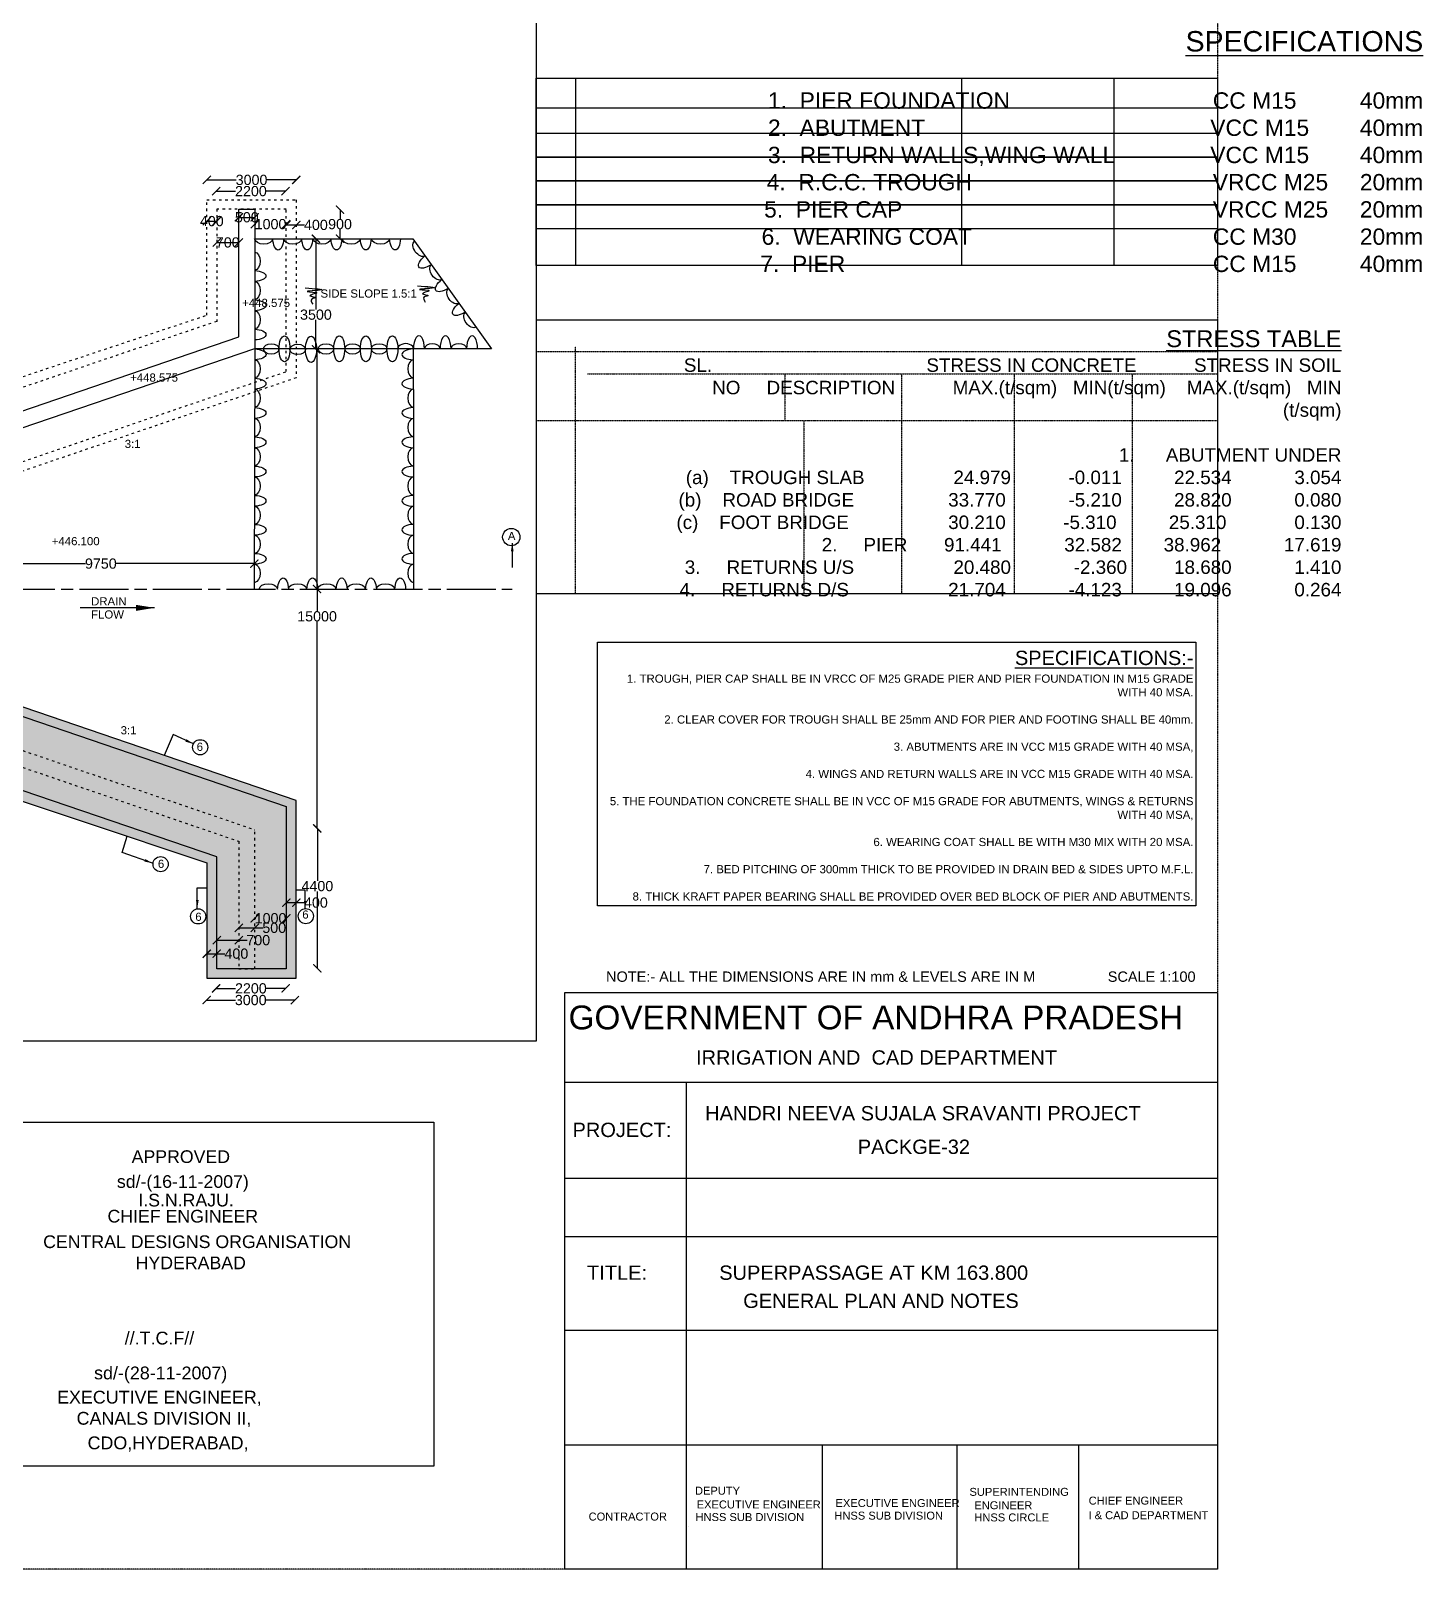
# Model space of a CAD drawing. Header units: millimetres. Extents: x 60706 to 78727, y 12317 to 23622.
# Drawn here: x 71906 to 78727, y 12317 to 19854 of the extents above; entities that cross this region are included whole.
import ezdxf

# ---------------------------------------------------------------- set-up
doc = ezdxf.new("R2010")
doc.units = ezdxf.units.MM
doc.header["$MEASUREMENT"] = 0
for name, pattern in [('ACAD_ISO03W100', [30, 12, -18]), ('ACAD_ISO08W100', [36, 24, -3, 6, -3]), ('HIDDENX2', [0.75, 0.5, -0.25])]:
    doc.linetypes.add(name, pattern=pattern)
doc.layers.add('DRAWING', color=7, linetype='Continuous')
doc.layers.get('0').off()
doc.styles.get("Standard").update_dxf_attribs({"font": 'ARIAL_1.TTF'})
doc.dimstyles.get("Standard").update_dxf_attribs({"dimtxt": 50, "dimasz": 40, "dimexe": 0.18, "dimexo": 0.0625, "dimgap": 0.09, "dimtad": 0, "dimtih": 1, "dimtoh": 1, "dimdec": 0, "dimzin": 0, "dimdsep": 46, "dimtxsty": 'Standard', "dimblk": 'ARCHTICK', "dimcen": 0.05, "dimse1": 1, "dimse2": 1, "dimadec": 0, "dimazin": 0, "dimtfac": 1, "dimtdec": 0, "dimtofl": 0, "dimtmove": 0, "dimatfit": 3, "dimfxl": 0, "dimtolj": 1, "dimtzin": 0, "dimarcsym": 0})
pattern_1 = [(50, (0, 0), (57.380815, -5.02017), [6, -66]), (355, (0, 0), (-11.100107, 60.17537), [4.8, -52.8]), (100.4514, (4.78, -0.42), (46.28075, 55.155163), [5.099215, -56.09137]), (46.1842, (0, 16), (85.379284, -13.24152), [9, -99]), (96.6356, (7.115, 14.9), (74.77302, 77.92943), [7.64882, -84.13704]), (351.1842, (0, 16), (74.77296, 77.92949), [7.2, -79.2]), (21, (8, 12), (47.752564, -32.20951), [6, -66]), (326, (8, 12), (19.465227, 58.012004), [4.8, -52.8]), (71.4514, (11.98, 9.316), (67.21781, 25.80244), [5.099215, -56.09137]), (37.5, (0, 0), (0.9727884, 26.6315083), [0, -52.16, 0, -53.6, 0, -53]), (7.5, (0, 0), (21.045563, 31.552937), [0, -30.56, 0, -50.96, 0, -20.2]), (327.5, (-17.84, 0), (42.705795, -1.80439), [0, -20, 0, -62.4, 0, -82.8]), (317.5, (-25.84, 0), (46.654894, 8.008399), [0, -26, 0, -41.44, 0, -58.8])]

# ---------------------------------------------------------------- blocks, each defined once
blk = doc.blocks.new('_ArchTick')
at = {"color": 0, "linetype": 'ByBlock', "const_width": 0.15}
blk.add_lwpolyline([(-0.5, -0.5), (0.5, 0.5)], dxfattribs=at)
blk = doc.blocks.new('*D388')
at = {"layer": 'Defpoints', "color": 0}
for p in [(72768.5, 19119.6), (73206.5, 19123), (73206.5, 19119.6)]:
    blk.add_point(p, dxfattribs=at)
at = {"layer": 'DRAWING', "color": 0, "lineweight": -2}
for p, q in [((72768.5, 19123), (72912.8, 19123)), ((73206.5, 19123), (73062.1, 19123))]:
    blk.add_line(p, q, dxfattribs=at)
at = {"layer": 'DRAWING', "color": 0, "lineweight": -2, "xscale": 40, "yscale": 40, "zscale": 40, "rotation": 180}
blk.add_blockref('_ArchTick', (72768.5, 19123), dxfattribs=at)
at = {"layer": 'DRAWING', "color": 0, "lineweight": -2, "xscale": 40, "yscale": 40, "zscale": 40}
blk.add_blockref('_ArchTick', (73206.5, 19123), dxfattribs=at)
at = {"layer": 'DRAWING', "color": 0, "insert": (72987.5, 19123), "char_height": 50, "attachment_point": 5}
blk.add_mtext('\\A1;3000', dxfattribs=at)
blk = doc.blocks.new('*D389')
at = {"layer": 'Defpoints', "color": 0}
for p in [(73154.2, 19068), (72814.7, 19066.4), (73154.2, 19066.4)]:
    blk.add_point(p, dxfattribs=at)
at = {"layer": 'DRAWING', "color": 0, "lineweight": -2}
for p, q in [((72814.7, 19068), (72909.4, 19068)), ((73154.2, 19068), (73059.5, 19068))]:
    blk.add_line(p, q, dxfattribs=at)
at = {"layer": 'DRAWING', "color": 0, "lineweight": -2, "xscale": 40, "yscale": 40, "zscale": 40, "rotation": 180}
blk.add_blockref('_ArchTick', (72814.7, 19068), dxfattribs=at)
at = {"layer": 'DRAWING', "color": 0, "lineweight": -2, "xscale": 40, "yscale": 40, "zscale": 40}
blk.add_blockref('_ArchTick', (73154.2, 19068), dxfattribs=at)
at = {"layer": 'DRAWING', "color": 0, "insert": (72984.4, 19068), "char_height": 50, "attachment_point": 5}
blk.add_mtext('\\A1;2200', dxfattribs=at)
blk = doc.blocks.new('*D390')
at = {"layer": 'Defpoints', "color": 0}
for p in [(72768.5, 18921.1), (72816.9, 18921.1), (72816.9, 18921.1)]:
    blk.add_point(p, dxfattribs=at)
at = {"layer": 'DRAWING', "color": 0, "lineweight": -2}
blk.add_line((72768.5, 18921.1), (72816.9, 18921.1), dxfattribs=at)
at = {"layer": 'DRAWING', "color": 0, "lineweight": -2, "xscale": 40, "yscale": 40, "zscale": 40, "rotation": 180}
blk.add_blockref('_ArchTick', (72768.5, 18921.1), dxfattribs=at)
at = {"layer": 'DRAWING', "color": 0, "lineweight": -2, "xscale": 40, "yscale": 40, "zscale": 40}
blk.add_blockref('_ArchTick', (72816.9, 18921.1), dxfattribs=at)
at = {"layer": 'DRAWING', "color": 0, "insert": (72792.7, 18921.1), "char_height": 50, "attachment_point": 5}
blk.add_mtext('\\A1;400', dxfattribs=at)
blk = doc.blocks.new('*D391')
at = {"layer": 'Defpoints', "color": 0}
for p in [(72816.9, 18818.8), (72925.3, 18818.8), (72925.3, 18816.5)]:
    blk.add_point(p, dxfattribs=at)
at = {"layer": 'DRAWING', "color": 0, "lineweight": -2}
blk.add_line((72816.9, 18816.5), (72925.3, 18816.5), dxfattribs=at)
at = {"layer": 'DRAWING', "color": 0, "lineweight": -2, "xscale": 40, "yscale": 40, "zscale": 40, "rotation": 180}
blk.add_blockref('_ArchTick', (72816.9, 18816.5), dxfattribs=at)
at = {"layer": 'DRAWING', "color": 0, "lineweight": -2, "xscale": 40, "yscale": 40, "zscale": 40}
blk.add_blockref('_ArchTick', (72925.3, 18816.5), dxfattribs=at)
at = {"layer": 'DRAWING', "color": 0, "insert": (72871.1, 18816.5), "char_height": 50, "attachment_point": 5}
blk.add_mtext('\\A1;700', dxfattribs=at)
blk = doc.blocks.new('*D392')
at = {"layer": 'Defpoints', "color": 0}
for p in [(73003.2, 18939.7), (72925.3, 18906.2), (73003.2, 18906.2)]:
    blk.add_point(p, dxfattribs=at)
at = {"layer": 'DRAWING', "color": 0, "lineweight": -2}
blk.add_line((72925.3, 18939.7), (73003.2, 18939.7), dxfattribs=at)
at = {"layer": 'DRAWING', "color": 0, "lineweight": -2, "xscale": 40, "yscale": 40, "zscale": 40, "rotation": 180}
blk.add_blockref('_ArchTick', (72925.3, 18939.7), dxfattribs=at)
at = {"layer": 'DRAWING', "color": 0, "lineweight": -2, "xscale": 40, "yscale": 40, "zscale": 40}
blk.add_blockref('_ArchTick', (73003.2, 18939.7), dxfattribs=at)
at = {"layer": 'DRAWING', "color": 0, "insert": (72964.3, 18939.7), "char_height": 50, "attachment_point": 5}
blk.add_mtext('\\A1;500', dxfattribs=at)
blk = doc.blocks.new('*D393')
at = {"layer": 'Defpoints', "color": 0}
for p in [(73003.2, 18906.2), (73157.8, 18906.2), (73157.8, 18906.2)]:
    blk.add_point(p, dxfattribs=at)
at = {"layer": 'DRAWING', "color": 0, "lineweight": -2}
for p, q in [((73003.2, 18906.2), (73008.2, 18906.2)), ((73157.8, 18906.2), (73152.8, 18906.2))]:
    blk.add_line(p, q, dxfattribs=at)
at = {"layer": 'DRAWING', "color": 0, "lineweight": -2, "xscale": 40, "yscale": 40, "zscale": 40, "rotation": 180}
blk.add_blockref('_ArchTick', (73003.2, 18906.2), dxfattribs=at)
at = {"layer": 'DRAWING', "color": 0, "lineweight": -2, "xscale": 40, "yscale": 40, "zscale": 40}
blk.add_blockref('_ArchTick', (73157.8, 18906.2), dxfattribs=at)
at = {"layer": 'DRAWING', "color": 0, "insert": (73080.5, 18906.2), "char_height": 50, "attachment_point": 5}
blk.add_mtext('\\A1;1000', dxfattribs=at)
blk = doc.blocks.new('*D394')
at = {"layer": 'Defpoints', "color": 0}
for p in [(73157.8, 18906.2), (73206.5, 18906.2), (73206.5, 18902.4)]:
    blk.add_point(p, dxfattribs=at)
at = {"layer": 'DRAWING', "color": 0, "lineweight": -2}
for p, q in [((73157.8, 18902.4), (73206.5, 18902.4)), ((73206.5, 18902.4), (73246.5, 18902.4))]:
    blk.add_line(p, q, dxfattribs=at)
at = {"layer": 'DRAWING', "color": 0, "lineweight": -2, "xscale": 40, "yscale": 40, "zscale": 40, "rotation": 180}
blk.add_blockref('_ArchTick', (73157.8, 18902.4), dxfattribs=at)
at = {"layer": 'DRAWING', "color": 0, "lineweight": -2, "xscale": 40, "yscale": 40, "zscale": 40}
blk.add_blockref('_ArchTick', (73206.5, 18902.4), dxfattribs=at)
at = {"layer": 'DRAWING', "color": 0, "insert": (73302.7, 18902.4), "char_height": 50, "attachment_point": 5}
blk.add_mtext('\\A1;400', dxfattribs=at)
blk = doc.blocks.new('*D395')
at = {"layer": 'Defpoints', "color": 0}
for p in [(73306.1, 18977.5), (73420.9, 18977.5), (73307, 18834.7)]:
    blk.add_point(p, dxfattribs=at)
at = {"layer": 'DRAWING', "color": 0, "lineweight": -2}
for p, q in [((73420.9, 18977.5), (73420.9, 18931.7)), ((73420.9, 18834.7), (73420.9, 18880.5))]:
    blk.add_line(p, q, dxfattribs=at)
at = {"layer": 'DRAWING', "color": 0, "lineweight": -2, "xscale": 40, "yscale": 40, "zscale": 40}
for p, rotation in [((73420.9, 18977.5), 90), ((73420.9, 18834.7), 270)]:
    blk.add_blockref('_ArchTick', p, dxfattribs=dict(at, rotation=rotation))
at = {"layer": 'DRAWING', "color": 0, "insert": (73420.9, 18906.1), "char_height": 50, "attachment_point": 5}
blk.add_mtext('\\A1;900', dxfattribs=at)
blk = doc.blocks.new('*D396')
at = {"layer": 'Defpoints', "color": 0}
for p in [(73302.8, 18834.7), (73307, 18834.7), (73278.9, 18293.1)]:
    blk.add_point(p, dxfattribs=at)
at = {"layer": 'DRAWING', "color": 0, "lineweight": -2}
for p, q in [((73302.8, 18834.7), (73302.8, 18488.4)), ((73302.8, 18293.1), (73302.8, 18437.1))]:
    blk.add_line(p, q, dxfattribs=at)
at = {"layer": 'DRAWING', "color": 0, "lineweight": -2, "xscale": 40, "yscale": 40, "zscale": 40}
for p, rotation in [((73302.8, 18834.7), 90), ((73302.8, 18293.1), 270)]:
    blk.add_blockref('_ArchTick', p, dxfattribs=dict(at, rotation=rotation))
at = {"layer": 'DRAWING', "color": 0, "insert": (73302.8, 18462.7), "char_height": 50, "attachment_point": 5}
blk.add_mtext('\\A1;3500', dxfattribs=at)
blk = doc.blocks.new('*D397')
at = {"layer": 'Defpoints', "color": 0}
for p in [(73307, 17118.7), (73305, 15946.1), (73308.5, 15946.1)]:
    blk.add_point(p, dxfattribs=at)
at = {"layer": 'DRAWING', "color": 0, "lineweight": -2}
for p, q in [((73308.5, 17118.7), (73308.5, 17010.6)), ((73308.5, 15946.1), (73308.5, 16959.4))]:
    blk.add_line(p, q, dxfattribs=at)
at = {"layer": 'DRAWING', "color": 0, "lineweight": -2, "xscale": 40, "yscale": 40, "zscale": 40}
for p, rotation in [((73308.5, 17118.7), 90), ((73308.5, 15946.1), 270)]:
    blk.add_blockref('_ArchTick', p, dxfattribs=dict(at, rotation=rotation))
at = {"layer": 'DRAWING', "color": 0, "insert": (73308.5, 16985), "char_height": 50, "attachment_point": 5}
blk.add_mtext('\\A1;15000', dxfattribs=at)
blk = doc.blocks.new('*D398')
at = {"layer": 'Defpoints', "color": 0}
for p in [(73305, 15946.1), (73301, 15260.9), (73310, 15260.9)]:
    blk.add_point(p, dxfattribs=at)
at = {"layer": 'DRAWING', "color": 0, "lineweight": -2}
for p, q in [((73310, 15946.1), (73310, 15689)), ((73310, 15260.9), (73310, 15637.8))]:
    blk.add_line(p, q, dxfattribs=at)
at = {"layer": 'DRAWING', "color": 0, "lineweight": -2, "xscale": 40, "yscale": 40, "zscale": 40}
for p, rotation in [((73310, 15946.1), 90), ((73310, 15260.9), 270)]:
    blk.add_blockref('_ArchTick', p, dxfattribs=dict(at, rotation=rotation))
at = {"layer": 'DRAWING', "color": 0, "insert": (73310, 15663.4), "char_height": 50, "attachment_point": 5}
blk.add_mtext('\\A1;4400', dxfattribs=at)
blk = doc.blocks.new('*D399')
at = {"layer": 'Defpoints', "color": 0}
for p in [(72768.5, 15332.6), (72816.9, 15332.6), (72816.9, 15332.6)]:
    blk.add_point(p, dxfattribs=at)
at = {"layer": 'DRAWING', "color": 0, "lineweight": -2}
for p, q in [((72768.5, 15332.6), (72816.9, 15332.6)), ((72816.9, 15332.6), (72856.9, 15332.6))]:
    blk.add_line(p, q, dxfattribs=at)
at = {"layer": 'DRAWING', "color": 0, "lineweight": -2, "xscale": 40, "yscale": 40, "zscale": 40, "rotation": 180}
blk.add_blockref('_ArchTick', (72768.5, 15332.6), dxfattribs=at)
at = {"layer": 'DRAWING', "color": 0, "lineweight": -2, "xscale": 40, "yscale": 40, "zscale": 40}
blk.add_blockref('_ArchTick', (72816.9, 15332.6), dxfattribs=at)
at = {"layer": 'DRAWING', "color": 0, "insert": (72913.2, 15332.6), "char_height": 50, "attachment_point": 5}
blk.add_mtext('\\A1;400', dxfattribs=at)
blk = doc.blocks.new('*D400')
at = {"layer": 'Defpoints', "color": 0}
for p in [(72816.9, 15398.7), (72925.3, 15398.7), (72925.3, 15398.7)]:
    blk.add_point(p, dxfattribs=at)
at = {"layer": 'DRAWING', "color": 0, "lineweight": -2}
for p, q in [((72816.9, 15398.7), (72925.3, 15398.7)), ((72925.3, 15398.7), (72965.3, 15398.7))]:
    blk.add_line(p, q, dxfattribs=at)
at = {"layer": 'DRAWING', "color": 0, "lineweight": -2, "xscale": 40, "yscale": 40, "zscale": 40, "rotation": 180}
blk.add_blockref('_ArchTick', (72816.9, 15398.7), dxfattribs=at)
at = {"layer": 'DRAWING', "color": 0, "lineweight": -2, "xscale": 40, "yscale": 40, "zscale": 40}
blk.add_blockref('_ArchTick', (72925.3, 15398.7), dxfattribs=at)
at = {"layer": 'DRAWING', "color": 0, "insert": (73020.3, 15398.7), "char_height": 50, "attachment_point": 5}
blk.add_mtext('\\A1;700', dxfattribs=at)
blk = doc.blocks.new('*D401')
at = {"layer": 'Defpoints', "color": 0}
for p in [(73003.2, 15459), (72925.3, 15445.2), (73003.2, 15445.2)]:
    blk.add_point(p, dxfattribs=at)
at = {"layer": 'DRAWING', "color": 0, "lineweight": -2}
for p, q in [((72925.3, 15459), (73003.2, 15459)), ((73003.2, 15459), (73043.2, 15459))]:
    blk.add_line(p, q, dxfattribs=at)
at = {"layer": 'DRAWING', "color": 0, "lineweight": -2, "xscale": 40, "yscale": 40, "zscale": 40, "rotation": 180}
blk.add_blockref('_ArchTick', (72925.3, 15459), dxfattribs=at)
at = {"layer": 'DRAWING', "color": 0, "lineweight": -2, "xscale": 40, "yscale": 40, "zscale": 40}
blk.add_blockref('_ArchTick', (73003.2, 15459), dxfattribs=at)
at = {"layer": 'DRAWING', "color": 0, "insert": (73098.5, 15459), "char_height": 50, "attachment_point": 5}
blk.add_mtext('\\A1;500', dxfattribs=at)
blk = doc.blocks.new('*D402')
at = {"layer": 'Defpoints', "color": 0}
for p in [(73003.2, 15506.1), (73157.8, 15506.1), (73157.8, 15506.1)]:
    blk.add_point(p, dxfattribs=at)
at = {"layer": 'DRAWING', "color": 0, "lineweight": -2}
for p, q in [((73003.2, 15506.1), (73008.2, 15506.1)), ((73157.8, 15506.1), (73152.8, 15506.1))]:
    blk.add_line(p, q, dxfattribs=at)
at = {"layer": 'DRAWING', "color": 0, "lineweight": -2, "xscale": 40, "yscale": 40, "zscale": 40, "rotation": 180}
blk.add_blockref('_ArchTick', (73003.2, 15506.1), dxfattribs=at)
at = {"layer": 'DRAWING', "color": 0, "lineweight": -2, "xscale": 40, "yscale": 40, "zscale": 40}
blk.add_blockref('_ArchTick', (73157.8, 15506.1), dxfattribs=at)
at = {"layer": 'DRAWING', "color": 0, "insert": (73080.5, 15506.1), "char_height": 50, "attachment_point": 5}
blk.add_mtext('\\A1;1000', dxfattribs=at)
blk = doc.blocks.new('*D403')
at = {"layer": 'Defpoints', "color": 0}
for p in [(73157.8, 15582.7), (73206.5, 15582.7), (73206.5, 15582.7)]:
    blk.add_point(p, dxfattribs=at)
at = {"layer": 'DRAWING', "color": 0, "lineweight": -2}
for p, q in [((73157.8, 15582.7), (73206.5, 15582.7)), ((73206.5, 15582.7), (73246.5, 15582.7))]:
    blk.add_line(p, q, dxfattribs=at)
at = {"layer": 'DRAWING', "color": 0, "lineweight": -2, "xscale": 40, "yscale": 40, "zscale": 40, "rotation": 180}
blk.add_blockref('_ArchTick', (73157.8, 15582.7), dxfattribs=at)
at = {"layer": 'DRAWING', "color": 0, "lineweight": -2, "xscale": 40, "yscale": 40, "zscale": 40}
blk.add_blockref('_ArchTick', (73206.5, 15582.7), dxfattribs=at)
at = {"layer": 'DRAWING', "color": 0, "insert": (73302.7, 15582.7), "char_height": 50, "attachment_point": 5}
blk.add_mtext('\\A1;400', dxfattribs=at)
blk = doc.blocks.new('*D404')
at = {"layer": 'Defpoints', "color": 0}
for p in [(72813.7, 15163.7), (73154.7, 15162.4), (73154.7, 15162.4)]:
    blk.add_point(p, dxfattribs=at)
at = {"layer": 'DRAWING', "color": 0, "lineweight": -2}
for p, q in [((72813.7, 15162.4), (72909.1, 15162.4)), ((73154.7, 15162.4), (73059.3, 15162.4))]:
    blk.add_line(p, q, dxfattribs=at)
at = {"layer": 'DRAWING', "color": 0, "lineweight": -2, "xscale": 40, "yscale": 40, "zscale": 40, "rotation": 180}
blk.add_blockref('_ArchTick', (72813.7, 15162.4), dxfattribs=at)
at = {"layer": 'DRAWING', "color": 0, "lineweight": -2, "xscale": 40, "yscale": 40, "zscale": 40}
blk.add_blockref('_ArchTick', (73154.7, 15162.4), dxfattribs=at)
at = {"layer": 'DRAWING', "color": 0, "insert": (72984.2, 15162.4), "char_height": 50, "attachment_point": 5}
blk.add_mtext('\\A1;2200', dxfattribs=at)
blk = doc.blocks.new('*D405')
at = {"layer": 'Defpoints', "color": 0}
for p in [(72767.7, 15116.5), (73199.4, 15115.1), (73199.4, 15105.2)]:
    blk.add_point(p, dxfattribs=at)
at = {"layer": 'DRAWING', "color": 0, "lineweight": -2}
for p, q in [((72767.7, 15105.2), (72908.9, 15105.2)), ((73199.4, 15105.2), (73058.2, 15105.2))]:
    blk.add_line(p, q, dxfattribs=at)
at = {"layer": 'DRAWING', "color": 0, "lineweight": -2, "xscale": 40, "yscale": 40, "zscale": 40, "rotation": 180}
blk.add_blockref('_ArchTick', (72767.7, 15105.2), dxfattribs=at)
at = {"layer": 'DRAWING', "color": 0, "lineweight": -2, "xscale": 40, "yscale": 40, "zscale": 40}
blk.add_blockref('_ArchTick', (73199.4, 15105.2), dxfattribs=at)
at = {"layer": 'DRAWING', "color": 0, "insert": (72983.5, 15105.2), "char_height": 50, "attachment_point": 5}
blk.add_mtext('\\A1;3000', dxfattribs=at)
blk = doc.blocks.new('*D425')
at = {"layer": 'Defpoints', "color": 0}
for p in [(71497.9, 17249.3), (73000.6, 17245.5), (73000.6, 17243.2)]:
    blk.add_point(p, dxfattribs=at)
at = {"layer": 'DRAWING', "color": 0, "lineweight": -2}
for p, q in [((71497.9, 17243.2), (72174.5, 17243.2)), ((73000.6, 17243.2), (72323.9, 17243.2))]:
    blk.add_line(p, q, dxfattribs=at)
at = {"layer": 'DRAWING', "color": 0, "lineweight": -2, "xscale": 40, "yscale": 40, "zscale": 40, "rotation": 180}
blk.add_blockref('_ArchTick', (71497.9, 17243.2), dxfattribs=at)
at = {"layer": 'DRAWING', "color": 0, "lineweight": -2, "xscale": 40, "yscale": 40, "zscale": 40}
blk.add_blockref('_ArchTick', (73000.6, 17243.2), dxfattribs=at)
at = {"layer": 'DRAWING', "color": 0, "insert": (72249.2, 17243.2), "char_height": 50, "attachment_point": 5}
blk.add_mtext('\\A1;9750', dxfattribs=at)

msp = doc.modelspace()

# ---------------------------------------------------------------- hatches: boundary and pattern name
at = {"layer": 'DRAWING'}
h = msp.add_hatch(dxfattribs=at)
h.set_pattern_fill('AR-CONC', color=256, scale=8, style=0)
h.set_pattern_definition(pattern_1)
h.paths.add_polyline_path([(70417.3, 17074.8), (70358.7, 17074.8), (70358.7, 16277.8), (70643.6, 16277.8), (70643.6, 16336.5), (70417.3, 16336.5)], flags=17)
h.paths.add_polyline_path([(70608.9, 17074.8), (70417.3, 17074.8), (70417.3, 16336.5), (70608.9, 16336.5)], flags=16)
h.paths.add_polyline_path([(70687.1, 17074.8), (70608.9, 17074.8), (70608.9, 16336.5), (70687.1, 16336.5)], flags=17)
h.paths.add_polyline_path([(71196.7, 16612.1), (71072.6, 16612.1), (71072.6, 16277.8), (70643.6, 16277.8), (70643.6, 16219.7), (71132.4, 16219.7), (71132.4, 16137.8), (71196.7, 16137.8)])
h.paths.add_polyline_path([(71463.6, 16612.1), (71232.4, 16612.1), (71232.4, 16137.8), (71463.6, 16137.8)])
h.paths.add_polyline_path([(71463.6, 16659.9), (71232.4, 16659.9), (71232.4, 16612.1), (71463.6, 16612.1)])
h.paths.add_polyline_path([(71232.4, 16659.9), (71196.7, 16659.9), (71196.7, 16612.1), (71232.4, 16612.1)])
h.paths.add_polyline_path([(71196.7, 16659.9), (71072.6, 16659.9), (71072.6, 16612.1), (71196.7, 16612.1)])
h.paths.add_polyline_path([(71556.5, 16646.7), (71556.5, 16659.9), (71497.9, 16659.9), (71497.9, 16619.8), (73157.8, 16053.2), (73157.8, 15257.8), (72816.9, 15257.8), (72816.9, 15807.3), (71497.9, 16256.3), (71497.9, 16137.8), (71555.3, 16137.8), (71555.3, 16181.8), (72768.5, 15777.1), (72768.5, 15212.2), (73206.5, 15212.2), (73206.5, 16083.6)])
h.paths.add_polyline_path([(71497.9, 16659.9), (71463.6, 16659.9), (71463.6, 16612.1), (71497.9, 16612.1)])
h.paths.add_polyline_path([(71497.9, 16612.1), (71463.6, 16612.1), (71463.6, 16137.8), (71497.9, 16137.8)])
h = msp.add_hatch(dxfattribs=at)
h.set_pattern_fill('AR-CONC', color=256, scale=8, style=0)
h.set_pattern_definition(pattern_1)
h.paths.add_polyline_path([(71232.4, 16295.5), (71196.7, 16295.5), (71196.7, 16137.8), (71232.4, 16137.8)])
h.paths.add_polyline_path([(71232.4, 16371.5), (71196.7, 16371.5), (71196.7, 16295.5), (71232.4, 16295.5)])
h.paths.add_polyline_path([(71232.4, 16453.4), (71196.7, 16453.4), (71196.7, 16371.5), (71232.4, 16371.5)])
h.paths.add_polyline_path([(71232.4, 16612.1), (71196.7, 16612.1), (71196.7, 16453.4), (71232.4, 16453.4)])
h.paths.add_polyline_path([(71497.9, 16371.5), (71497.9, 16256.3), (72816.9, 15807.3), (72816.9, 15257.8), (72925.3, 15257.8), (72925.3, 15883)], flags=16)
h.paths.add_polyline_path([(71497.9, 16453.4), (71497.9, 16371.5), (72925.3, 15883), (72925.3, 15257.8), (73003.2, 15257.8), (73003.2, 15939.9)], flags=17)
h.paths.add_polyline_path([(71497.9, 16619.8), (71497.9, 16453.4), (73003.2, 15939.9), (73003.2, 15257.8), (73157.8, 15257.8), (73157.8, 16053.2)])

# ---------------------------------------------------------------- linework, layer by layer
for p, q in [((74522.1, 14703.9), (77719.4, 14703.9)), ((75116.9, 14703.9), (75116.9, 12317.2)), ((74522.1, 14233.7), (77719.4, 14233.7)), ((74522.1, 13947), (77719.4, 13947)), ((74522.1, 13488.4), (77719.4, 13488.4)), ((74522.1, 12926.6), (77719.4, 12926.6)), ((75782.2, 12926.6), (75782.2, 12317.2)), ((76441.9, 12926.6), (76441.9, 12317.2)), ((77038.5, 12926.6), (77038.5, 12317.2)), ((75127.8, 12527), (75127.8, 12527))]:
    msp.add_line(p, q, dxfattribs=at)
at = {"layer": 'DRAWING', "linetype": 'HIDDENX2'}
msp.add_lwpolyline([(60706.2, 23621.9), (77719.4, 23621.9), (77719.4, 12317.2), (60706.2, 12317.2)], close=True, dxfattribs=at)
at = {"layer": 'DRAWING'}
for points in [[(69752, 20438), (74381.8, 20438), (74381.8, 17118.7), (74381.8, 14904.6), (70119.1, 14904.6)], [(77719.4, 19621.4), (77719.4, 18704.5), (74381.8, 18704.5), (74381.8, 19621.4)], [(74573.7, 19621.4), (74573.7, 18704.5)], [(76464.8, 19621.4), (76464.8, 18704.5)], [(77212.4, 19621.4), (77212.4, 18704.5)], [(71497.9, 17865.9), (72925.3, 18354.4), (72925.3, 18979.6), (73003.2, 18979.6), (73003.2, 18297.5)], [(73003.2, 18834.7), (73776.9, 18834.7), (74162.6, 18295), (73003.2, 18295.1)], [(74381.8, 18437.7), (77719.4, 18437.7), (77719.4, 17094.6), (74381.8, 17094.6)], [(70686.8, 17783.9), (71497.9, 17783.9), (73003.2, 18297.5), (73000.2, 17118.7)], [(73307, 18295), (73307, 17118.7)], [(73779.4, 18295), (73780.3, 17900.9)], [(73780.3, 17900.9), (73780.3, 17118.7)], [(70643.6, 16336.5), (70643.6, 16219.7), (71132.4, 16219.7), (71132.4, 16137.8), (71555.3, 16137.8), (71555.3, 16181.8), (72768.5, 15777.1), (72768.5, 15212.2), (73206.5, 15212.2), (73206.5, 16083.6), (71556.5, 16646.7), (71556.5, 16659.9), (71072.6, 16659.9)], [(71497.9, 16619.8), (73157.8, 16053.2), (73157.8, 15257.8), (72816.9, 15257.8), (72816.9, 15807.3), (71497.9, 16256.3)]]:
    msp.add_lwpolyline(points, dxfattribs=at)
for points in [[(74381.8, 19621.4), (77719.4, 19621.4), (77719.4, 18704.5), (74381.8, 18704.5)], [(74381.8, 19476.9), (77719.4, 19476.9), (77719.4, 18704.5), (74381.8, 18704.5)], [(74381.8, 19352.3), (77719.4, 19352.3), (77719.4, 19235.1), (74381.8, 19235.1)], [(74381.8, 19235.1), (77719.4, 19235.1), (77719.4, 19118), (74381.8, 19118)], [(74381.8, 19118), (77719.4, 19118), (77719.4, 19000.8), (74381.8, 19000.8)], [(74381.8, 19000.8), (77719.4, 19000.8), (77719.4, 18883.6), (74381.8, 18883.6)], [(74682.2, 16859.2), (77613.1, 16859.2), (77613.1, 15566.8), (74682.2, 15566.8)], [(74522.1, 15142.1), (77719.4, 15142.1), (77719.4, 12317.2), (74522.1, 12317.2)], [(71465.2, 14506.9), (73880.3, 14506.9), (73880.3, 12821.4), (71465.2, 12821.4)]]:
    msp.add_lwpolyline(points, close=True, dxfattribs=at)
at = {"layer": 'DRAWING', "linetype": 'ACAD_ISO03W100'}
for points in [[(70643.6, 17900.9), (70643.6, 18017.7), (71132.4, 18017.7), (71132.4, 18099.5), (71555.3, 18099.5), (71555.3, 18055.6), (72768.5, 18460.3), (72768.5, 19025.2), (73206.5, 19025.2), (73206.5, 18153.8), (71556.5, 17590.7), (71556.5, 17577.5), (71072.6, 17577.5)], [(71497.9, 17617.6), (73157.8, 18184.2), (73157.8, 18979.6), (72816.9, 18979.6), (72816.9, 18430.1), (71497.9, 17981.1)], [(70686.8, 16453.4), (71497.9, 16453.4), (73003.2, 15939.9), (73003.2, 15939.9)], [(71497.9, 16371.5), (72925.3, 15883), (72925.3, 15257.8), (73003.2, 15257.8), (73003.2, 15939.9)]]:
    msp.add_lwpolyline(points, dxfattribs=at)
at = {"layer": 'DRAWING', "linetype": 'HIDDENX2'}
for points in [[(74381.8, 18437.7), (77719.4, 18437.7)], [(74381.8, 18283.3), (77719.4, 18283.3)], [(74573.1, 18306.7), (74573.1, 17094.6)], [(74633.9, 18173.6), (77719.4, 18173.6)], [(75599.2, 18173.6), (75599.2, 17945.2)], [(76171.7, 18173.6), (76171.7, 17094.6)], [(76723.9, 18173.6), (76723.9, 17094.6)], [(77302.1, 18173.6), (77302.1, 17094.6)], [(74381.8, 17945.2), (77719.4, 17945.2)], [(75693.6, 17945.2), (75693.6, 17094.6)]]:
    msp.add_lwpolyline(points, dxfattribs=at)
at = {"layer": 'DRAWING'}
for centre, radius in [((74260, 17373.5), 42.4), ((72735.7, 16343.7), 37.1), ((72541.9, 15771.1), 37.1), ((72725.9, 15515.2), 37.1), ((73253.2, 15516.7), 37.1)]:
    msp.add_circle(centre, radius, dxfattribs=at)
at = {"layer": 'DRAWING', "extrusion": (0, 0, -1)}
for centre, major_axis, ratio, start_param, end_param in [((73047.1, 18835.6), (44.4, 0), 0.613658, 0.031059, 3.110534), ((73002.3, 18724.9), (0, 44.4), 0.613658, 0.031059, 3.110534), ((73118.1, 18841.3), (0, -62.3), 0.429578, 4.817613, 7.748758), ((73189.1, 18835.6), (44.4, 0), 0.613658, 0.031059, 3.110534), ((73260.1, 18842.1), (0, -62.3), 0.429578, 4.831278, 7.735093), ((73332.6, 18835.6), (44.4, 0), 0.613658, 0.031059, 3.110534), ((73403.6, 18842.1), (0, -62.3), 0.429578, 4.831278, 7.735093), ((73476.1, 18835.6), (44.4, 0), 0.613658, 0.031059, 3.110534), ((73547.1, 18842.1), (0, -62.3), 0.429578, 4.831278, 7.735093), ((73619.6, 18835.6), (44.4, 0), 0.613658, 0.031059, 3.110534), ((73690.6, 18842.1), (0, -62.3), 0.429578, 4.831278, 7.735093), ((73811.9, 18787.2), (25.8, -36.1), 0.613658, 0.031059, 3.110534), ((73857.8, 18732.7), (-50.7, -36.2), 0.429578, 4.817613, 7.748758), ((73894.5, 18671.7), (25.8, -36.1), 0.613658, 0.031059, 3.110534), ((72995.8, 18652.3), (62.3, 0), 0.429578, 4.831278, 7.735093), ((73002.3, 18581.4), (0, 44.4), 0.613658, 0.031059, 3.110534), ((73941, 18617.7), (-50.7, -36.2), 0.429578, 4.831278, 7.735093), ((73977.9, 18554.9), (25.8, -36.1), 0.613658, 0.031059, 3.110534), ((72995.8, 18508.8), (62.3, 0), 0.429578, 4.831278, 7.735093), ((73002.3, 18437.9), (0, 44.4), 0.613658, 0.031059, 3.110534), ((74024.5, 18501), (-50.7, -36.2), 0.429578, 4.831278, 7.735093), ((74061.3, 18438.2), (25.8, -36.1), 0.613658, 0.031059, 3.110534), ((72995.8, 18365.4), (62.3, 0), 0.429578, 4.831278, 7.735093), ((72996.6, 18268.4), (62.3, 0), 0.429578, 4.817613, 7.748758), ((73002.3, 18197.5), (0, 44.4), 0.613658, 0.031059, 3.110534), ((72995.8, 18124.9), (62.3, 0), 0.429578, 4.831278, 7.735093), ((73002.3, 18054), (0, 44.4), 0.613658, 0.031059, 3.110534), ((72995.8, 17981.4), (62.3, 0), 0.429578, 4.831278, 7.735093), ((73002.3, 17910.5), (0, 44.4), 0.613658, 0.031059, 3.110534), ((72995.8, 17837.9), (62.3, 0), 0.429578, 4.831278, 7.735093), ((73002.3, 17767), (0, 44.4), 0.613658, 0.031059, 3.110534), ((72995.8, 17694.5), (62.3, 0), 0.429578, 4.831278, 7.735093), ((73002.3, 17623.5), (0, 44.4), 0.613658, 0.031059, 3.110534), ((72995.8, 17551), (62.3, 0), 0.429578, 4.831278, 7.735093), ((73002.3, 17480), (0, 44.4), 0.613658, 0.031059, 3.110534), ((72996.6, 17409), (62.3, 0), 0.429578, 4.817613, 7.748758), ((73002.3, 17338), (0, 44.4), 0.613658, 0.031059, 3.110534), ((72996.6, 17267), (62.3, 0), 0.429578, 4.817613, 7.748758), ((73002.3, 17196), (0, 44.4), 0.613658, 0.031059, 3.110534), ((73069.5, 17117.8), (-44.4, 0), 0.613658, 0.031059, 3.110534), ((73142, 17111.3), (0, 62.3), 0.429578, 4.831278, 7.735093), ((73212.9, 17117.8), (-44.4, 0), 0.613658, 0.031059, 3.110534), ((73285.5, 17111.3), (0, 62.3), 0.429578, 4.831278, 7.735093), ((73356.4, 17117.8), (-44.4, 0), 0.613658, 0.031059, 3.110534), ((73429, 17111.3), (0, 62.3), 0.429578, 4.831278, 7.735093), ((73499.9, 17117.8), (-44.4, 0), 0.613658, 0.031059, 3.110534), ((73572.5, 17111.3), (0, 62.3), 0.429578, 4.831278, 7.735093), ((73643.4, 17117.8), (-44.4, 0), 0.613658, 0.031059, 3.110534), ((73715.9, 17111.3), (0, 62.3), 0.429578, 4.831278, 7.735093)]:
    msp.add_ellipse(centre, major_axis=major_axis, ratio=ratio, start_param=start_param, end_param=end_param, dxfattribs=at)
at = {"layer": 'DRAWING'}
for centre, major_axis, ratio in [((73083.8, 18295.1), (-38.3, 0), 0.666535), ((73148.8, 18295.5), (0, 64), 0.420794), ((73213.9, 18292.7), (-38.3, 0), 0.666535), ((73278.9, 18293.1), (0, 64), 0.420794), ((73352.3, 18295), (-38.3, 0), 0.666535), ((73417.2, 18295.4), (0, 64), 0.420794), ((73482.4, 18295), (-38.3, 0), 0.666535), ((73547.4, 18295.4), (0, 64), 0.420794), ((73612.6, 18295), (-38.3, 0), 0.666535), ((73677.5, 18295.4), (0, 64), 0.420794)]:
    msp.add_ellipse(centre, major_axis=major_axis, ratio=ratio, dxfattribs=at)
for centre, major_axis, ratio, start_param, end_param in [((73742.7, 18295.5), (-38.3, 0), 0.666535, 3.121733, 6.303045), ((73807.7, 18295.9), (0, 64), 0.420794, 4.698177, 7.86812), ((73872.8, 18295), (-38.3, 0), 0.666535, 3.141593, 6.283185), ((73937.8, 18295.4), (0, 64), 0.420794, 4.706094, 7.860204), ((74003, 18295), (-38.3, 0), 0.666535, 3.141593, 6.283185), ((74067.9, 18295.4), (0, 64), 0.420794, 4.706094, 7.860204), ((73785.9, 18268.4), (-62.3, 0), 0.429578, 4.817613, 7.748758), ((73780.2, 18197.4), (0, 44.4), 0.613658, 0.031059, 3.110534), ((73786.8, 18124.9), (-62.3, 0), 0.429578, 4.831278, 7.735093), ((73780.2, 18053.9), (0, 44.4), 0.613658, 0.031059, 3.110534), ((73786.8, 17981.4), (-62.3, 0), 0.429578, 4.831278, 7.735093), ((73780.2, 17910.4), (0, 44.4), 0.613658, 0.031059, 3.110534), ((73786.8, 17837.9), (-62.3, 0), 0.429578, 4.831278, 7.735093), ((73780.2, 17766.9), (0, 44.4), 0.613658, 0.031059, 3.110534), ((73786.8, 17694.4), (-62.3, 0), 0.429578, 4.831278, 7.735093), ((73780.2, 17623.4), (0, 44.4), 0.613658, 0.031059, 3.110534), ((73786.8, 17550.9), (-62.3, 0), 0.429578, 4.831278, 7.735093), ((73780.2, 17479.9), (0, 44.4), 0.613658, 0.031059, 3.110534), ((73785.9, 17408.9), (-62.3, 0), 0.429578, 4.817613, 7.748758), ((73780.2, 17338), (0, 44.4), 0.613658, 0.031059, 3.110534), ((73785.9, 17267), (-62.3, 0), 0.429578, 4.817613, 7.748758), ((73780.2, 17196), (0, 44.4), 0.613658, 0.031059, 3.110534)]:
    msp.add_ellipse(centre, major_axis=major_axis, ratio=ratio, start_param=start_param, end_param=end_param, dxfattribs=at)
for points in [[(73249.6, 18593.7), (73328.5, 18584.1), (73260.4, 18575.9), (73306.9, 18569.5), (73273.8, 18555.5), (73302.4, 18546.6), (73282.7, 18539.6), (73287.1, 18513.6)], [(73800.5, 18603.6), (73879.4, 18594), (73811.3, 18585.8), (73857.8, 18579.4), (73824.7, 18565.4), (73853.3, 18556.5), (73833.6, 18549.5), (73838.1, 18523.5)]]:
    msp.add_spline(points, degree=3, dxfattribs=at)

# ---------------------------------------------------------------- texts
for s, height, p in [('+448.575', 40, (72941.6, 18500.6)), ('SIDE SLOPE 1.5:1', 40, (73325.3, 18546.5)), ('+448.575', 40, (72392.7, 18134.8)), ('3:1', 40, (72366.3, 17810)), ('+446.100', 40, (72008.7, 17333.4)), ('A', 40, (74243, 17358.9)), ('DRAIN ', 40, (72201.3, 17038.5)), ('FLOW', 40, (72201.3, 16974.3)), ('3:1', 40, (72346.2, 16407.1)), ('6', 40, (72718.8, 16326.1)), ('6', 40, (72528.7, 15752.8)), ('6', 40, (72711.9, 15493.4)), ('6', 40, (73235.9, 15504.4)), ('NOTE:- ALL THE DIMENSIONS ARE IN mm & LEVELS ARE IN M                  SCALE 1:100', 50.827, (74724.1, 15194.7)), ('GOVERNMENT OF ANDHRA PRADESH', 116.861, (74540.4, 14961.8)), ('IRRIGATION AND  CAD DEPARTMENT', 70.116, (75164.8, 14789)), ('HANDRI NEEVA SUJALA SRAVANTI PROJECT', 70.116, (75209.6, 14516.1)), ('PROJECT:', 70.12, (74559.9, 14434.5)), ('PACKGE-32', 70.12, (75957.3, 14351.6)), ('APPROVED', 62.1, (72400.1, 14307.3)), ('sd/-(16-11-2007)', 62.103, (72327.9, 14185.3)), ('I.S.N.RAJU.', 62.103, (72433, 14094.3)), ('CHIEF ENGINEER', 62.103, (72281.9, 14015.6)), ('CENTRAL DESIGNS ORGANISATION', 62.103, (71966.7, 13890.6)), ('HYDERABAD', 62.1, (72419.8, 13787)), ('TITLE:             SUPERPASSAGE AT KM 163.800', 70.116, (74631, 13734.9)), ('GENERAL PLAN AND NOTES', 70.116, (75396, 13597.2)), ('//.T.C.F//', 62.7, (72366.2, 13418.1)), ('sd/-(28-11-2007)', 62.699, (72216.2, 13247.4)), ('EXECUTIVE ENGINEER,', 62.699, (72034.8, 13128.8)), ('CANALS DIVISION II,', 62.699, (72130.4, 13025.2)), ('CDO,HYDERABAD,', 62.699, (72184.1, 12904.8)), ('DEPUTY', 38.95, (75159.8, 12682.4)), ('EXECUTIVE ENGINEER', 38.954, (75848.3, 12622)), ('SUPERINTENDING', 38.954, (76504.4, 12676.8)), ('CHIEF ENGINEER', 38.954, (77088.4, 12633.9)), ('CONTRACTOR', 38.95, (74638.6, 12555.8)), ('HNSS SUB DIVISION', 38.954, (75162.5, 12553.3)), ('EXECUTIVE ENGINEER', 38.954, (75168.1, 12615)), ('HNSS SUB DIVISION', 38.954, (75842.6, 12560.3)), ('ENGINEER', 38.95, (76528.2, 12611.1)), ('HNSS CIRCLE', 38.954, (76528.2, 12551.5)), ('I & CAD DEPARTMENT', 38.954, (77087.4, 12562.4))]:
    msp.add_text(s, height=height, dxfattribs=at).set_placement(p)
at = {"layer": 'DRAWING', "attachment_point": 3}
for s, insert, char_height, width in [('{\\H2.5x;\\LSPECIFICATIONS\\P\\H0.8x;\\l\\P1.  PIER FOUNDATION                                CC M15          40mm \\P2.  ABUTMENT                                             VCC M15        40mm\\P3.  RETURN WALLS,WING WALL               VCC M15        40mm\\P4.  R.C.C. TROUGH                                      VRCC M25     20mm\\P5.  PIER CAP                                                 VRCC M25     20mm\\P6.  WEARING COAT                                      CC M30          20mm \\P7.  PIER                                                          CC M15          40mm\\P       }', (78727.3, 19852.1), 40, 4268.559), ('{\\H2.5x;\\LSTRESS TABLE\\l\\P\\H0.8x;SL.                                         STRESS IN CONCRETE           STRESS IN SOIL   \\PNO     DESCRIPTION    \\L \\l      MAX.(t/sqm)   MIN(t/sqm)    MAX.(t/sqm)   MIN\\P                                                                                                                  (t/sqm)\\P\\P1.      ABUTMENT UNDER\\P(a)    TROUGH SLAB                 24.979           -0.011          22.534            3.054\\P(b)    ROAD BRIDGE                  33.770            -5.210          28.820            0.080\\P(c)    FOOT BRIDGE                   30.210           -5.310          25.310             0.130\\P2.     PIER^I^I^I^I^I^I^I91.441            32.582        38.962            17.619\\P3.     RETURNS U/S                   20.480            -2.360         18.680            1.410\\P4.     RETURNS D/S                   21.704            -4.123          19.096            0.264 }', (78326.6, 18386.3), 32.9906, 3892.895), ('{\\H1.75x;\\LSPECIFICATIONS:-\\P}1. TROUGH, PIER CAP SHALL BE IN VRCC OF M25 GRADE PIER AND PIER FOUNDATION IN M15 GRADE WITH 40 MSA. \\P\\P2. CLEAR COVER FOR TROUGH SHALL BE 25mm AND FOR PIER AND FOOTING SHALL BE 40mm. \\P\\P3. ABUTMENTS ARE IN VCC M15 GRADE WITH 40 MSA, \\P\\P4. WINGS AND RETURN WALLS ARE IN VCC M15 GRADE WITH 40 MSA. \\P\\P5. THE FOUNDATION CONCRETE SHALL BE IN VCC OF M15 GRADE FOR ABUTMENTS, WINGS & RETURNS WITH 40 MSA, \\P\\P6. WEARING COAT SHALL BE WITH M30 MIX WITH 20 MSA. \\P\\P7. BED PITCHING OF 300mm THICK TO BE PROVIDED IN DRAIN BED & SIDES UPTO M.F.L. \\P\\P8. THICK KRAFT PAPER BEARING SHALL BE PROVIDED OVER BED BLOCK OF PIER AND ABUTMENTS.', (77601.7, 16816.6), 40, 2870.979)]:
    msp.add_mtext(s, dxfattribs=dict(at, insert=insert, char_height=char_height, width=width))

# ---------------------------------------------------------------- dimensions: what is measured, and where the dimension line sits
at = {"layer": 'DRAWING'}
for base, p1, p2, text, picture, middle in [((73206.5, 19123), (72768.5, 19119.6), (73206.5, 19119.6), '3000', '*D388', (72987.5, 19123)), ((73154.2, 19068), (72814.7, 19066.4), (73154.2, 19066.4), '2200', '*D389', (72984.4, 19068)), ((73157.8, 18906.2), (73003.2, 18906.2), (73157.8, 18906.2), '1000', '*D393', (73080.5, 18906.2)), ((73000.6, 17243.2), (71497.9, 17249.3), (73000.6, 17245.5), '9750', '*D425', (72249.2, 17243.2)), ((73206.5, 15582.7), (73157.8, 15582.7), (73206.5, 15582.7), '400', '*D403', (73302.7, 15582.7)), ((73157.8, 15506.1), (73003.2, 15506.1), (73157.8, 15506.1), '1000', '*D402', (73080.5, 15506.1)), ((73003.2, 15459), (72925.3, 15445.2), (73003.2, 15445.2), '500', '*D401', (73098.5, 15459)), ((72925.3, 15398.7), (72816.9, 15398.7), (72925.3, 15398.7), '700', '*D400', (73020.3, 15398.7)), ((72816.9, 15332.6), (72768.5, 15332.6), (72816.9, 15332.6), '400', '*D399', (72913.2, 15332.6)), ((73154.7, 15162.4), (72813.7, 15163.7), (73154.7, 15162.4), '2200', '*D404', (72984.2, 15162.4)), ((73199.4, 15105.2), (72767.7, 15116.5), (73199.4, 15115.1), '3000', '*D405', (72983.5, 15105.2))]:
    dim = msp.add_linear_dim(base=base, p1=p1, p2=p2, text=text, dimstyle='Standard', dxfattribs=at)
    dim.commit()
    dim.dimension.update_dxf_attribs({"geometry": picture, "text_midpoint": middle})
dim = msp.add_linear_dim(base=(73420.9, 18977.5), p1=(73307, 18834.7), p2=(73306.1, 18977.5), angle=90, text='900', dimstyle='Standard', dxfattribs=at)
dim.commit()
dim.dimension.update_dxf_attribs({"geometry": '*D395', "text_midpoint": (73420.9, 18906.1)})
for base, p1, p2, text, picture, middle in [((72816.9, 18921.1), (72768.5, 18921.1), (72816.9, 18921.1), '400', '*D390', (72792.7, 18921.1)), ((73003.2, 18939.7), (72925.3, 18906.2), (73003.2, 18906.2), '500', '*D392', (72964.3, 18939.7)), ((73206.5, 18902.4), (73157.8, 18906.2), (73206.5, 18906.2), '400', '*D394', (73302.7, 18902.4)), ((72925.3, 18816.5), (72816.9, 18818.8), (72925.3, 18818.8), '700', '*D391', (72871.1, 18816.5))]:
    dim = msp.add_linear_dim(base=base, p1=p1, p2=p2, text=text, dimstyle='Standard', dxfattribs=at)
    dim.commit()
    dim.dimension.update_dxf_attribs({"geometry": picture, "text_midpoint": middle, "dimtype": 160})
for base, p1, p2, text, picture, middle in [((73302.8, 18834.7), (73278.9, 18293.1), (73307, 18834.7), '3500', '*D396', (73302.8, 18462.7)), ((73308.5, 15946.1), (73307, 17118.7), (73305, 15946.1), '15000', '*D397', (73308.5, 16985)), ((73310, 15260.9), (73305, 15946.1), (73301, 15260.9), '4400', '*D398', (73310, 15663.4))]:
    dim = msp.add_linear_dim(base=base, p1=p1, p2=p2, angle=90, text=text, dimstyle='Standard', dxfattribs=at)
    dim.commit()
    dim.dimension.update_dxf_attribs({"geometry": picture, "text_midpoint": middle, "dimtype": 160})

# ---------------------------------------------------------------- leaders
at = {"layer": 'DRAWING', "linetype": 'ACAD_ISO08W100', "ltscale": 10}
msp.add_leader([(60984.2, 17345.4), (60984.2, 17118.7), (74264.6, 17118.7)], dimstyle='Standard', override={"dimgap": 0.09, "dimtad": 0}, dxfattribs=at)
at = {"layer": 'DRAWING', "linetype": 'ACAD_ISO03W100', "ltscale": 10}
msp.add_leader([(74264.6, 17344.2), (74264.6, 17118.7)], dimstyle='Standard', override={"dimgap": 0.09, "dimtad": 0}, dxfattribs=at)
at = {"layer": 'DRAWING'}
for points, override in [([(72511.8, 17026.7), (72147.5, 17026.7)], {"dimasz": 90, "dimgap": 0.09, "dimtad": 0}), ([(72702.5, 16360.3), (72604, 16406.5), (72560, 16303.5)], {"dimgap": 0.09, "dimtad": 0}), ([(72502.5, 15776.7), (72354, 15827.7), (72377.6, 15908.3)], {"dimgap": 0.09, "dimtad": 0}), ([(72721.7, 15554.8), (72721.7, 15654.6), (72767.1, 15654.6)], {"dimgap": 0.09, "dimtad": 0}), ([(73250.3, 15551.3), (73250.3, 15644.1), (73203.8, 15644.1)], {"dimgap": 0.09, "dimtad": 0})]:
    msp.add_leader(points, dimstyle='Standard', override=override, dxfattribs=at)

doc.saveas('drawing.dxf')
